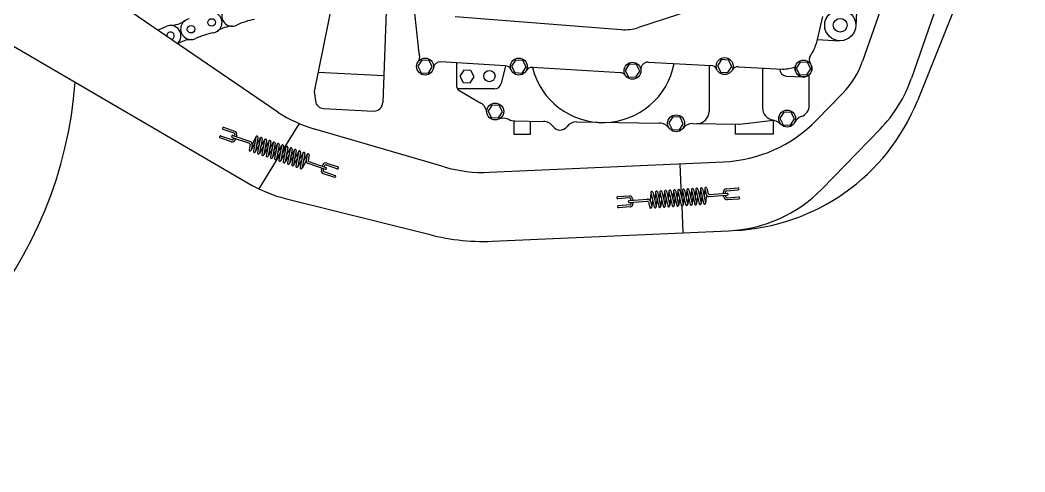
# Model space of a CAD drawing. Header units: metres. Extents: x -39.2 to 40.8, y -26.9 to 16.8.
# Drawn here: x -16.47 to 12.62, y -26.56 to -13.47 of the extents above; entities that cross this region are included whole.
import ezdxf

# ---------------------------------------------------------------- set-up
doc = ezdxf.new("R2010")
doc.units = ezdxf.units.M

msp = doc.modelspace()

# ---------------------------------------------------------------- linework, layer by layer
for p, q in [((13.032, -7.036), (9.51, -15.805)), ((-9.003, -16.134), (-17.948, -10.024)), ((8.932, -11.743), (7.925, -14.654)), ((6.089, -12.16), (1.439, -13.682)), ((7.803, -12.167), (7.726, -13.64)), ((-5.144, -12.338), (-4.919, -14.43)), ((10.35, -12.233), (9.343, -15.145)), ((-19.56, -12.53), (-9.745, -18.256)), ((-7.41, -12.861), (-7.957, -15.539)), ((-5.856, -12.943), (-5.969, -15.856)), ((-3.875, -13.367), (0.934, -13.742)), ((6.768, -13.36), (6.579, -14.158)), ((6.609, -14.032), (7.253, -14.066)), ((-4.838, -14.627), (-4.953, -14.803)), ((-4.953, -14.803), (-4.857, -14.991)), ((-4.629, -14.638), (-4.838, -14.627)), ((-4.648, -15.002), (-4.533, -14.825)), ((-4.533, -14.825), (-4.629, -14.638)), ((-2.424, -14.789), (-4.29, -14.676)), ((-3.838, -14.704), (-3.838, -15.343)), ((-2.417, -14.79), (-2.538, -15.304)), ((-2.123, -14.626), (-2.237, -14.802)), ((-2.237, -14.802), (-2.142, -14.989)), ((-1.913, -14.637), (-2.123, -14.626)), ((-1.932, -15), (-1.818, -14.824)), ((-1.818, -14.824), (-1.913, -14.637)), ((0.911, -14.99), (-1.631, -14.837)), ((1.167, -14.746), (1.053, -14.923)), ((1.377, -14.757), (1.167, -14.746)), ((1.472, -14.945), (1.377, -14.757)), ((1.715, -14.687), (3.534, -14.78)), ((3.478, -14.777), (3.478, -16.115)), ((3.836, -14.613), (3.721, -14.789)), ((3.721, -14.789), (3.817, -14.977)), ((4.045, -14.624), (3.836, -14.613)), ((4.026, -14.988), (4.141, -14.811)), ((4.141, -14.811), (4.045, -14.624)), ((4.328, -14.821), (5.603, -14.886)), ((6.119, -14.681), (6.004, -14.857)), ((6.329, -14.692), (6.119, -14.681)), ((6.424, -14.879), (6.329, -14.692)), ((-7.842, -14.975), (-5.938, -15.075)), ((-4.857, -14.991), (-4.648, -15.002)), ((-3.624, -14.913), (-3.738, -15.09)), ((-3.738, -15.09), (-3.643, -15.277)), ((-3.414, -14.924), (-3.624, -14.913)), ((-3.433, -15.288), (-3.319, -15.112)), ((-3.319, -15.112), (-3.414, -14.924)), ((-2.142, -14.989), (-1.932, -15)), ((1.053, -14.923), (1.148, -15.11)), ((1.148, -15.11), (1.358, -15.121)), ((1.358, -15.121), (1.472, -14.945)), ((3.817, -14.977), (4.026, -14.988)), ((5.027, -14.856), (5.027, -16.012)), ((5.713, -15.087), (6.214, -15.113)), ((6.004, -14.857), (6.1, -15.044)), ((6.1, -15.044), (6.31, -15.055)), ((6.31, -15.055), (6.424, -14.879)), ((6.382, -15.93), (6.373, -15.055)), ((-3.643, -15.277), (-3.433, -15.288)), ((-7.957, -15.539), (-7.92, -15.81)), ((-2.733, -15.458), (-3.802, -15.458)), ((-3.739, -15.516), (-3.127, -15.872)), ((7.355, -15.581), (6.588, -16.368)), ((-2.806, -15.927), (-2.921, -16.103)), ((-2.597, -15.938), (-2.806, -15.927)), ((-2.501, -16.125), (-2.597, -15.938)), ((-7.685, -16.026), (-6.232, -16.102)), ((-2.921, -16.103), (-2.825, -16.29)), ((-2.825, -16.29), (-2.616, -16.301)), ((-2.616, -16.301), (-2.501, -16.125)), ((2.429, -16.27), (2.315, -16.446)), ((2.639, -16.28), (2.429, -16.27)), ((2.734, -16.468), (2.639, -16.28)), ((5.645, -16.134), (5.53, -16.31)), ((5.854, -16.145), (5.645, -16.134)), ((5.95, -16.332), (5.854, -16.145)), ((-10.25, -16.691), (-10.572, -16.579)), ((-8.391, -16.462), (-8.861, -17.223)), ((-2.295, -16.356), (-2.321, -16.342)), ((-2.17, -16.388), (-2.17, -16.769)), ((-2.15, -16.389), (-1.316, -16.401)), ((-1.693, -16.769), (-1.693, -16.396)), ((-0.353, -16.415), (2.044, -16.45)), ((2.315, -16.446), (2.41, -16.633)), ((2.62, -16.644), (2.734, -16.468)), ((3.006, -16.464), (4.347, -16.483)), ((4.241, -16.769), (4.241, -16.481)), ((4.373, -16.482), (5.262, -16.377)), ((5.336, -16.36), (5.336, -16.769)), ((5.53, -16.31), (5.626, -16.497)), ((5.626, -16.497), (5.835, -16.508)), ((5.835, -16.508), (5.95, -16.332)), ((-10.335, -16.937), (-10.657, -16.825)), ((-10.268, -16.746), (-10.591, -16.634)), ((-10.324, -16.864), (-9.83, -17.036)), ((-10.305, -16.809), (-9.802, -16.984)), ((-10.25, -16.784), (-10.264, -16.824)), ((-10.195, -16.804), (-10.209, -16.843)), ((-9.636, -16.842), (-9.751, -17.058)), ((-9.639, -16.85), (-9.715, -17.267)), ((-9.582, -16.861), (-9.657, -17.277)), ((-4.189, -17.72), (-7.938, -16.624)), ((-2.17, -16.769), (-1.693, -16.769)), ((2.41, -16.633), (2.62, -16.644)), ((5.336, -16.769), (4.241, -16.769)), ((8.43, -16.627), (6.74, -18.363)), ((-10.355, -16.991), (-10.676, -16.879)), ((-10.283, -16.879), (-10.297, -16.918)), ((-10.228, -16.898), (-10.241, -16.936)), ((-9.81, -17.07), (-9.838, -17.224)), ((-9.673, -17.035), (-9.784, -17.243)), ((-9.752, -17.078), (-9.781, -17.234)), ((-9.549, -17.078), (-9.66, -17.286)), ((-9.513, -16.885), (-9.624, -17.093)), ((-9.516, -16.893), (-9.592, -17.31)), ((-9.426, -17.12), (-9.537, -17.329)), ((-9.458, -16.904), (-9.534, -17.32)), ((-9.39, -16.928), (-9.501, -17.136)), ((-9.393, -16.936), (-9.468, -17.353)), ((-9.303, -17.163), (-9.414, -17.372)), ((-9.335, -16.947), (-9.411, -17.363)), ((-9.266, -16.971), (-9.377, -17.179)), ((-9.269, -16.979), (-9.345, -17.395)), ((-9.212, -16.99), (-9.287, -17.406)), ((-9.143, -17.013), (-9.254, -17.222)), ((-9.146, -17.022), (-9.222, -17.438)), ((-9.088, -17.032), (-9.164, -17.449)), ((-9.02, -17.056), (-9.131, -17.265)), ((-9.023, -17.065), (-9.098, -17.481)), ((-8.965, -17.075), (-9.041, -17.492)), ((-8.896, -17.099), (-9.007, -17.307)), ((-8.899, -17.108), (-8.975, -17.524)), ((-8.842, -17.118), (-8.918, -17.535)), ((-8.773, -17.142), (-8.884, -17.35)), ((-8.776, -17.151), (-8.852, -17.567)), ((-8.719, -17.161), (-8.794, -17.577)), ((-8.945, -17.359), (-9.559, -18.353)), ((-9.179, -17.206), (-9.29, -17.414)), ((-9.056, -17.249), (-9.167, -17.457)), ((-8.933, -17.292), (-9.044, -17.5)), ((-8.81, -17.335), (-8.921, -17.543)), ((-8.686, -17.378), (-8.797, -17.586)), ((-8.65, -17.185), (-8.761, -17.393)), ((-8.653, -17.193), (-8.729, -17.61)), ((-8.563, -17.421), (-8.674, -17.629)), ((-8.595, -17.204), (-8.671, -17.62)), ((-8.527, -17.228), (-8.638, -17.436)), ((-8.53, -17.236), (-8.605, -17.653)), ((-8.472, -17.247), (-8.548, -17.663)), ((-8.403, -17.271), (-8.514, -17.479)), ((-8.406, -17.279), (-8.482, -17.696)), ((-8.349, -17.29), (-8.424, -17.706)), ((-8.28, -17.314), (-8.391, -17.522)), ((-8.283, -17.322), (-8.359, -17.739)), ((-8.225, -17.333), (-8.301, -17.749)), ((-8.157, -17.357), (-8.268, -17.565)), ((-8.16, -17.365), (-8.188, -17.522)), ((-8.102, -17.375), (-8.13, -17.53)), ((-8.44, -17.464), (-8.551, -17.672)), ((-8.316, -17.506), (-8.427, -17.715)), ((-8.189, -17.541), (-8.304, -17.758)), ((-8.138, -17.615), (-7.635, -17.79)), ((-8.111, -17.563), (-7.616, -17.735)), ((-7.712, -17.702), (-7.699, -17.663)), ((-7.658, -17.721), (-7.644, -17.681)), ((-7.606, -17.663), (-7.283, -17.775)), ((-7.586, -17.608), (-7.264, -17.72)), ((-2.889, -17.877), (3.9, -17.574)), ((2.634, -17.631), (2.676, -18.58)), ((-7.745, -17.795), (-7.731, -17.757)), ((-7.69, -17.815), (-7.677, -17.776)), ((-7.69, -17.909), (-7.369, -18.02)), ((-7.672, -17.853), (-7.349, -17.966)), ((3.982, -18.352), (4.321, -18.328)), ((1.171, -18.564), (0.832, -18.588)), ((1.795, -18.459), (1.775, -18.704)), ((1.796, -18.468), (1.891, -18.881)), ((1.853, -18.455), (1.948, -18.868)), ((1.925, -18.45), (1.906, -18.685)), ((1.926, -18.459), (2.021, -18.872)), ((1.983, -18.446), (2.078, -18.858)), ((2.056, -18.441), (2.036, -18.676)), ((2.056, -18.45), (2.151, -18.862)), ((2.113, -18.437), (2.208, -18.849)), ((2.186, -18.431), (2.166, -18.667)), ((2.186, -18.44), (2.282, -18.853)), ((2.243, -18.427), (2.339, -18.84)), ((2.316, -18.422), (2.296, -18.657)), ((2.317, -18.431), (2.412, -18.843)), ((2.359, -18.613), (2.339, -18.849)), ((2.374, -18.418), (2.469, -18.83)), ((2.446, -18.413), (2.427, -18.648)), ((2.447, -18.422), (2.542, -18.834)), ((2.489, -18.604), (2.469, -18.839)), ((2.504, -18.408), (2.599, -18.821)), ((2.576, -18.403), (2.557, -18.638)), ((2.577, -18.412), (2.672, -18.825)), ((2.619, -18.595), (2.6, -18.83)), ((2.634, -18.399), (2.729, -18.812)), ((2.707, -18.394), (2.687, -18.629)), ((2.707, -18.403), (2.802, -18.815)), ((2.749, -18.585), (2.73, -18.821)), ((2.764, -18.39), (2.859, -18.802)), ((2.837, -18.384), (2.817, -18.62)), ((2.837, -18.393), (2.933, -18.806)), ((2.88, -18.576), (2.86, -18.811)), ((2.894, -18.38), (2.99, -18.793)), ((2.967, -18.375), (2.947, -18.61)), ((2.968, -18.384), (3.063, -18.797)), ((3.01, -18.567), (2.99, -18.802)), ((3.025, -18.371), (3.12, -18.783)), ((3.097, -18.366), (3.078, -18.601)), ((3.098, -18.375), (3.193, -18.787)), ((3.14, -18.557), (3.12, -18.792)), ((3.155, -18.362), (3.25, -18.774)), ((3.227, -18.356), (3.208, -18.592)), ((3.228, -18.365), (3.323, -18.778)), ((3.27, -18.548), (3.251, -18.783)), ((3.285, -18.352), (3.38, -18.765)), ((3.358, -18.347), (3.338, -18.582)), ((3.358, -18.356), (3.394, -18.511)), ((3.401, -18.529), (3.381, -18.774)), ((3.415, -18.343), (3.45, -18.495)), ((3.477, -18.577), (4.008, -18.539)), ((3.482, -18.519), (4.004, -18.481)), ((3.902, -18.488), (3.899, -18.447)), ((3.909, -18.587), (3.906, -18.546)), ((3.96, -18.484), (3.957, -18.442)), ((3.967, -18.584), (3.964, -18.542)), ((3.985, -18.41), (4.325, -18.386)), ((3.999, -18.612), (4.34, -18.587)), ((-8.797, -18.635), (-4.751, -19.64)), ((1.177, -18.621), (0.836, -18.646)), ((1.191, -18.823), (0.851, -18.847)), ((1.194, -18.881), (0.855, -18.905)), ((1.168, -18.694), (1.699, -18.656)), ((1.172, -18.752), (1.694, -18.714)), ((1.209, -18.649), (1.212, -18.691)), ((1.216, -18.749), (1.219, -18.791)), ((1.267, -18.646), (1.27, -18.687)), ((1.274, -18.745), (1.277, -18.786)), ((1.726, -18.738), (1.761, -18.89)), ((1.782, -18.722), (1.818, -18.877)), ((1.838, -18.651), (1.818, -18.886)), ((1.968, -18.642), (1.949, -18.877)), ((2.098, -18.632), (2.079, -18.867)), ((2.229, -18.623), (2.209, -18.858)), ((2.688, -18.844), (2.723, -19.629)), ((4.005, -18.669), (4.344, -18.645)), ((-2.8, -19.875), (4.051, -19.57))]:
    msp.add_line(p, q)
for centre, radius in [((7.277, -13.617), 0.45), ((-11.518, -13.73), 0.11), ((-10.924, -13.536), 0.11), ((7.277, -13.617), 0.2), ((-4.743, -14.814), 0.245), ((-2.028, -14.813), 0.245), ((1.262, -14.934), 0.245), ((3.931, -14.8), 0.245), ((6.214, -14.868), 0.245), ((-2.882, -15.088), 0.164), ((-2.711, -16.114), 0.245), ((2.525, -16.457), 0.245), ((5.74, -16.321), 0.245)]:
    msp.add_circle(centre, radius)
for centre, radius, start, end in [((-27.041, -14.357), 12.201, 69.9968, 355.7408), ((-10.33, -13.341), 0.302, 100.3057, 295.9065), ((-10.924, -13.536), 0.302, 280.3057, 115.9065), ((-13.118, -11.853), 2, 288.2972, 295.9065), ((-12.112, -13.924), 0.302, 312.0833, 115.9065), ((-12.144, -12.822), 0.8, 271.6401, 304.5721), ((-11.518, -13.73), 0.302, 100.3057, 295.9065), ((-10.298, -14.443), 0.8, 91.6401, 124.5721), ((-9.324, -15.413), 2, 100.3057, 115.9065), ((-12.112, -13.924), 0.11, 285.4429, 185.8849), ((-10.512, -15.801), 2, 100.3057, 115.9065), ((1.035, -12.446), 1.3, 265.5327, 288.1205), ((-11.487, -14.832), 0.8, 91.6401, 121.638), ((5.617, -13.886), 1, 322.9862, 344.1977), ((-5.097, -14.545), 0.2, 322.7718, 18.4151), ((-4.67, -14.403), 0.25, 186.1406, 198.4151), ((6.575, -14.608), 0.2, 142.9862, 215.7231), ((-4.302, -14.876), 0.2, 86.5479, 172.0372), ((-2.436, -14.989), 0.2, 23.2556, 86.5479), ((-1.643, -15.037), 0.2, 86.5479, 149.8403), ((0.404, -14.338), 2.098, 193.7381, 349.3639), ((1.705, -14.887), 0.2, 87.0787, 185.9938), ((3.524, -14.98), 0.2, 23.7863, 87.0787), ((4.318, -15.02), 0.2, 87.0787, 150.3711), ((5.617, -13.886), 1, 269.1844, 290.8954), ((6.214, -14.868), 0.245, 168.7022, 35.7231), ((5.563, -13.837), 2.5, 315.7828, 340.9216), ((0.899, -15.19), 0.2, 35.1655, 86.5479), ((5.723, -14.887), 0.2, 177, 267), ((-3.638, -15.343), 0.2, 180, 239.7856), ((-2.733, -15.258), 0.2, 270, 346.6755), ((5.563, -13.837), 4, 315.7828, 340.9216), ((-7.672, -15.776), 0.25, 187.7729, 267), ((-6.219, -15.852), 0.25, 267, 359.0807), ((-3.303, -16.175), 0.35, 5.8174, 59.7856), ((3.943, -13.569), 6, 272.5508, 338.1189), ((6.032, -15.934), 0.35, 289.7989, 0.5963), ((-6.816, -12.785), 4, 236.8603, 253.7037), ((3.128, -16.115), 0.35, 269.1731, 360), ((5.377, -16.012), 0.35, 180, 263.3811), ((6.269, -16.593), 0.35, 109.7989, 152.8128), ((-10.581, -16.606), 0.029, 70.8198, 250.8183), ((-2.471, -16.659), 0.35, 59.7856, 113.7537), ((-2.145, -16.039), 0.35, 239.7856, 269.1731), ((-1.321, -16.751), 0.35, 35.2049, 89.1731), ((-0.835, -16.408), 0.245, 215.2049, 323.1412), ((-0.358, -16.765), 0.35, 89.1731, 143.1412), ((2.038, -16.8), 0.35, 35.2049, 89.1731), ((3.001, -16.814), 0.35, 89.1731, 143.1412), ((3.722, -13.578), 4, 272.5508, 315.7828), ((4.349, -16.283), 0.2, 269.1731, 276.7066), ((5.303, -16.725), 0.35, 42.7385, 96.7066), ((-10.667, -16.852), 0.029, 70.8198, 250.8183), ((-10.315, -16.837), 0.029, 70.8182, 250.8199), ((-10.278, -16.774), 0.03, 340.819, 70.819), ((-10.279, -16.775), 0.089, 340.819, 70.819), ((-9.61, -16.856), 0.0292, 349.6886, 169.6886), ((-9.487, -16.899), 0.0292, 349.6886, 169.6886), ((-10.325, -16.907), 0.089, 250.819, 340.819), ((-10.325, -16.908), 0.03, 250.819, 340.819), ((-9.84, -17.064), 0.03, 349.6886, 70.819), ((-9.84, -17.064), 0.0885, 349.6886, 70.819), ((-9.364, -16.941), 0.0292, 349.6886, 169.6886), ((-9.24, -16.984), 0.0292, 349.6886, 169.6886), ((-9.117, -17.027), 0.0292, 349.6886, 169.6886), ((-8.994, -17.07), 0.0292, 349.6886, 169.6886), ((-8.871, -17.113), 0.0292, 349.6886, 169.6886), ((-8.747, -17.156), 0.0292, 349.6886, 169.6886), ((-9.809, -17.229), 0.0292, 169.6881, 349.6895), ((-9.686, -17.272), 0.0292, 169.6881, 349.6895), ((-9.563, -17.315), 0.0292, 169.6881, 349.6895), ((-9.44, -17.358), 0.0292, 169.6881, 349.6895), ((-9.316, -17.401), 0.0292, 169.6881, 349.6895), ((-9.193, -17.444), 0.0292, 169.6881, 349.6895), ((-8.624, -17.199), 0.0292, 349.6886, 169.6886), ((-8.501, -17.242), 0.0292, 349.6886, 169.6886), ((-8.377, -17.284), 0.0292, 349.6886, 169.6886), ((-8.254, -17.327), 0.0292, 349.6886, 169.6886), ((-8.131, -17.37), 0.0292, 349.6886, 169.6886), ((-9.07, -17.486), 0.0292, 169.6881, 349.6895), ((-8.946, -17.529), 0.0292, 169.6881, 349.6895), ((-8.823, -17.572), 0.0292, 169.6881, 349.6895), ((-8.7, -17.615), 0.0292, 169.6881, 349.6895), ((-8.577, -17.658), 0.0292, 169.6881, 349.6895), ((-8.453, -17.701), 0.0292, 169.6881, 349.6895), ((-8.33, -17.744), 0.0292, 169.6881, 349.6895), ((-8.101, -17.535), 0.0885, 169.6886, 250.819), ((-8.101, -17.535), 0.03, 169.6886, 250.819), ((-7.615, -17.692), 0.089, 70.819, 160.819), ((-7.615, -17.691), 0.03, 70.819, 160.819), ((-7.626, -17.763), 0.029, 250.8198, 70.8183), ((-7.274, -17.747), 0.029, 250.8198, 70.8183), ((-3.067, -13.881), 4, 253.7037, 272.5508), ((-7.661, -17.825), 0.089, 160.819, 250.819), ((-7.662, -17.825), 0.03, 160.819, 250.819), ((-7.359, -17.993), 0.029, 250.8198, 70.8183), ((-7.798, -14.762), 4, 240.8752, 255.5402), ((3.387, -18.349), 0.0292, 12.9875, 192.9875), ((4.323, -18.357), 0.029, 274.1187, 94.1172), ((0.834, -18.617), 0.029, 94.1187, 274.1172), ((1.178, -18.652), 0.089, 4.1179, 94.1179), ((1.824, -18.462), 0.0292, 12.9875, 192.9875), ((1.955, -18.453), 0.0292, 12.9875, 192.9875), ((2.085, -18.443), 0.0292, 12.9875, 192.9875), ((2.215, -18.434), 0.0292, 12.9875, 192.9875), ((2.345, -18.424), 0.0292, 12.9875, 192.9875), ((2.475, -18.415), 0.0292, 12.9875, 192.9875), ((2.606, -18.406), 0.0292, 12.9875, 192.9875), ((2.736, -18.396), 0.0292, 12.9875, 192.9875), ((2.866, -18.387), 0.0292, 12.9875, 192.9875), ((2.996, -18.378), 0.0292, 12.9875, 192.9875), ((3.126, -18.368), 0.0292, 12.9875, 192.9875), ((3.256, -18.359), 0.0292, 12.9875, 192.9875), ((3.48, -18.489), 0.0885, 192.9875, 274.1179), ((3.48, -18.489), 0.03, 192.9875, 274.1179), ((3.988, -18.441), 0.089, 94.1179, 184.1179), ((3.998, -18.581), 0.089, 184.1179, 274.1179), ((3.987, -18.44), 0.03, 94.1179, 184.1179), ((3.997, -18.582), 0.03, 184.1179, 274.1179), ((4.006, -18.51), 0.029, 274.1187, 94.1172), ((3.873, -15.574), 4, 272.5508, 315.7828), ((4.342, -18.616), 0.029, 274.1187, 94.1172), ((0.853, -18.876), 0.029, 94.1187, 274.1172), ((1.17, -18.723), 0.029, 94.1171, 274.1188), ((1.179, -18.651), 0.03, 4.1179, 94.1179), ((1.189, -18.793), 0.03, 274.1179, 4.1179), ((1.188, -18.792), 0.089, 274.1179, 4.1179), ((1.696, -18.744), 0.0885, 12.9875, 94.1179), ((1.696, -18.744), 0.03, 12.9875, 94.1179), ((1.789, -18.884), 0.0292, 192.987, 12.9884), ((1.919, -18.874), 0.0292, 192.987, 12.9884), ((2.05, -18.865), 0.0292, 192.987, 12.9884), ((2.18, -18.856), 0.0292, 192.987, 12.9884), ((2.31, -18.846), 0.0292, 192.987, 12.9884), ((2.44, -18.837), 0.0292, 192.987, 12.9884), ((2.57, -18.827), 0.0292, 192.987, 12.9884), ((2.701, -18.818), 0.0292, 192.987, 12.9884), ((2.831, -18.809), 0.0292, 192.987, 12.9884), ((2.961, -18.799), 0.0292, 192.987, 12.9884), ((3.091, -18.79), 0.0292, 192.987, 12.9884), ((3.221, -18.781), 0.0292, 192.987, 12.9884), ((3.352, -18.771), 0.0292, 192.987, 12.9884), ((-3.067, -13.881), 6, 253.7037, 272.5508)]:
    msp.add_arc(centre, radius, start, end)

doc.saveas('drawing.dxf')
